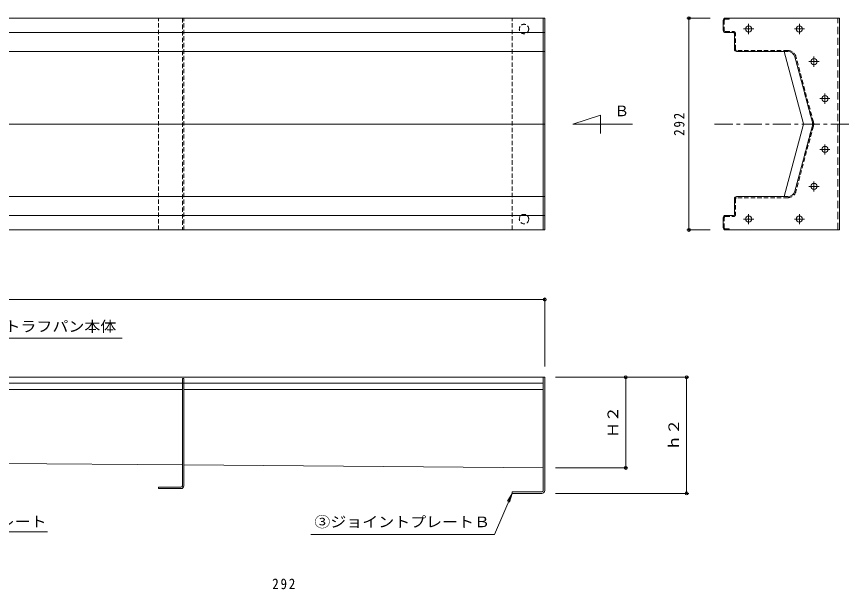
# Model space of a CAD drawing. Units: millimetres at full size; details may follow other scales. Extents: x -1125 to 1313, y -959 to 962.
# Drawn here: x -165 to 985, y 173 to 962 of the extents above; entities that cross this region are included whole.
import ezdxf
from ezdxf.enums import TextEntityAlignment as Align

# ---------------------------------------------------------------- set-up
doc = ezdxf.new("R2010")
doc.units = ezdxf.units.MM
doc.header["$LTSCALE"] = 5
doc.header["$PDMODE"] = 32
doc.header["$PDSIZE"] = 4
for name, pattern in [('CHAIN1', [8, 5, -1, 1, -1]), ('DASHED1', [1.8, 1.2, -0.6]), ('DASHED2', [3, 2, -1])]:
    doc.linetypes.add(name, pattern=pattern)
for name, color, linetype, lineweight in [('0-0_通り芯', 4, 'DASHED1', 9), ('0-1_躯体', 4, 'Continuous', 9), ('0-3_建具', 4, 'Continuous', 9), ('0-F_092', 7, 'Continuous', 9), ('1-F_Hojo', 7, 'Continuous', 9)]:
    doc.layers.add(name, color=color, linetype=linetype, lineweight=lineweight)
doc.styles.add('ＭＳ ゴシック', font='')
doc.styles.get('ＭＳ ゴシック').set_extended_font_data('MS Gothic')

msp = doc.modelspace()

# ---------------------------------------------------------------- linework, layer by layer
at = {"layer": '0-0_通り芯', "linetype": 'Continuous'}
for p, q in [((560.377, 960.07), (-933.623, 960.07)), ((560.377, 668.07), (560.377, 960.07)), ((560.377, 940.07), (-933.623, 940.07)), ((560.377, 914.07), (-933.623, 914.07)), ((918.581, 814.459), (891.89, 914.07)), ((-933.623, 814.071), (560.376, 814.071)), ((918.581, 813.682), (891.89, 714.07)), ((560.377, 714.071), (-933.623, 714.071)), ((560.377, 688.071), (-933.623, 688.071)), ((560.377, 668.071), (-933.623, 668.071)), ((-933.623, 465.052), (560.377, 465.052)), ((560.377, 465.052), (560.377, 340.051)), ((-933.623, 457.052), (560.377, 457.052)), ((-185.623, 448.051), (63.376, 448.051)), ((65.376, 448.051), (560.377, 448.051)), ((-185.623, 346.293), (63.376, 344.21)), ((65.376, 344.193), (560.377, 340.051))]:
    msp.add_line(p, q, dxfattribs=at)
at = {"layer": '0-0_通り芯'}
for p, q in [((808.178, 957.07), (808.178, 943.07)), ((809.678, 957.07), (809.678, 943.07)), ((811.178, 960.07), (816.178, 960.07)), ((811.178, 958.57), (816.178, 958.57)), ((816.178, 958.57), (816.178, 960.07)), ((811.178, 941.57), (822.178, 941.57)), ((822.178, 940.07), (811.178, 940.07)), ((823.678, 938.57), (823.678, 917.07)), ((825.178, 917.07), (825.178, 938.57)), ((897.157, 915.57), (826.678, 915.57)), ((897.157, 914.07), (826.678, 914.07)), ((932.38, 817.046), (908.265, 907.047)), ((930.932, 816.658), (920.214, 856.658)), ((932.38, 811.094), (908.265, 721.093)), ((930.932, 811.482), (920.214, 771.482)), ((897.157, 714.07), (826.678, 714.07)), ((823.678, 711.07), (823.678, 689.57)), ((825.178, 711.07), (825.178, 689.57)), ((897.156, 712.57), (826.678, 712.57)), ((808.178, 685.07), (808.178, 671.07)), ((809.678, 671.07), (809.678, 685.07)), ((822.178, 688.07), (811.178, 688.07)), ((811.178, 686.57), (822.178, 686.57)), ((811.178, 669.57), (816.178, 669.57)), ((811.178, 668.07), (816.178, 668.07)), ((816.178, 669.57), (816.178, 668.07))]:
    msp.add_line(p, q, dxfattribs=at)
for centre, radius, start, end in [((811.178, 957.07), 1.5, 90, 180), ((811.178, 943.07), 1.5, 180, 270), ((822.178, 938.57), 3, 0, 90), ((822.178, 938.57), 1.5, 0, 90), ((826.678, 917.07), 1.5, 180, 270), ((897.157, 904.071), 11.5, 15.00021, 90), ((921.272, 814.07), 10, 344.99962, 15.00038), ((921.272, 814.07), 11.5, 345.00041, 14.99959), ((897.156, 724.069), 11.5, 270, 344.99979), ((826.678, 711.07), 1.5, 90, 180), ((811.178, 685.07), 1.5, 90, 180), ((822.178, 689.57), 3, 270, 0), ((811.178, 671.07), 1.5, 180, 270)]:
    msp.add_arc(centre, radius, start, end, dxfattribs=at)
at = {"layer": '0-0_通り芯', "linetype": 'Continuous'}
msp.add_arc((917.132, 814.071), 1.5, 344.99934, 15.00066, dxfattribs=at)
at = {"layer": '0-1_躯体', "linetype": 'DASHED1'}
for p, q in [((30.376, 960.07), (65.376, 960.07)), ((30.376, 668.07), (30.376, 960.07)), ((63.375, 960.07), (63.375, 668.07)), ((65.376, 668.07), (65.376, 960.07)), ((562.377, 960.07), (517.377, 960.07)), ((30.376, 668.07), (65.376, 668.07))]:
    msp.add_line(p, q, dxfattribs=at)
at = {"layer": '0-1_躯体'}
for p, q in [((560.376, 960.07), (560.376, 668.07)), ((560.376, 960.07), (562.377, 960.07)), ((562.377, 668.07), (562.377, 960.07)), ((808.178, 943.07), (808.178, 957.07)), ((811.178, 960.07), (968.178, 960.07)), ((968.178, 668.07), (968.178, 960.07)), ((562.377, 940.07), (560.376, 940.07)), ((822.178, 940.07), (811.178, 940.07)), ((823.678, 938.599), (823.678, 916.429)), ((562.377, 914.07), (560.376, 914.07)), ((897.157, 914.07), (826.678, 914.07)), ((906.816, 906.658), (930.932, 816.658)), ((562.377, 814.071), (560.376, 814.071)), ((906.816, 721.482), (930.932, 811.481)), ((562.377, 714.071), (560.377, 714.071)), ((897.157, 714.07), (826.678, 714.07)), ((823.678, 689.57), (823.678, 711.107)), ((562.377, 688.071), (560.376, 688.071)), ((808.178, 685.07), (808.178, 671.07)), ((822.178, 688.07), (811.178, 688.07)), ((560.376, 668.07), (562.377, 668.07)), ((811.142, 668.07), (968.178, 668.07)), ((560.377, 465.052), (560.377, 309.052)), ((562.378, 465.052), (560.377, 465.052)), ((562.378, 465.052), (562.378, 309.052)), ((63.376, 457.052), (63.376, 315.494)), ((65.376, 457.052), (65.376, 315.494)), ((30.376, 313.493), (30.376, 311.494)), ((61.375, 313.493), (30.376, 313.493)), ((61.375, 311.494), (30.376, 311.494)), ((558.377, 307.052), (517.377, 307.052)), ((517.377, 307.052), (517.377, 305.052)), ((558.377, 305.052), (517.377, 305.052))]:
    msp.add_line(p, q, dxfattribs=at)
at = {"layer": '0-1_躯体', "linetype": 'DASHED2'}
for p, q in [((966.178, 668.07), (966.178, 960.07)), ((63.376, 463.551), (65.376, 463.551)), ((63.376, 457.052), (63.376, 463.551)), ((65.376, 457.052), (65.376, 463.551))]:
    msp.add_line(p, q, dxfattribs=at)
at = {"layer": '0-1_躯体', "linetype": 'CHAIN1'}
for p, q in [((850.218, 945.12), (836.144, 945.12)), ((843.181, 938.083), (843.181, 952.157)), ((920.214, 945.12), (906.141, 945.12)), ((913.177, 938.083), (913.177, 952.157)), ((940.215, 900.071), (926.142, 900.071)), ((933.178, 893.034), (933.178, 907.107)), ((948.178, 842.034), (948.178, 856.107)), ((955.214, 849.07), (941.141, 849.07)), ((796.367, 814.071), (984.58, 814.071)), ((948.178, 786.107), (948.178, 772.034)), ((955.214, 779.071), (941.141, 779.071)), ((940.215, 728.07), (926.142, 728.07)), ((933.178, 735.107), (933.178, 721.034)), ((843.181, 690.058), (843.181, 675.985)), ((913.177, 690.058), (913.177, 675.985)), ((850.218, 683.021), (836.144, 683.021)), ((920.214, 683.021), (906.141, 683.021))]:
    msp.add_line(p, q, dxfattribs=at)
at = {"layer": '0-1_躯体', "linetype": 'DASHED1'}
msp.add_lwpolyline([(560.376, 668.07), (517.377, 668.07), (517.377, 960.07)], dxfattribs=at)
for centre in [(533.877, 945.071), (533.877, 683.071)]:
    msp.add_circle(centre, 6.5, dxfattribs=at)
at = {"layer": '0-1_躯体'}
for centre, radius, start, end in [((811.178, 957.07), 3, 90, 180), ((811.178, 943.07), 3, 180, 270), ((826.678, 917.07), 3, 180, 270), ((897.157, 904.07), 10, 15.00038, 90), ((921.272, 814.07), 10, 344.99962, 15.00038), ((826.678, 711.07), 3, 90, 180), ((897.157, 724.07), 10, 269.99899, 344.99962), ((811.178, 685.07), 3, 90, 180), ((822.178, 689.57), 1.5, 270, 0), ((811.178, 671.07), 3, 180, 270), ((61.375, 315.494), 2, 270, 0), ((61.375, 315.494), 4, 270, 0), ((558.377, 309.052), 2, 270, 0), ((558.377, 309.052), 4, 270, 0)]:
    msp.add_arc(centre, radius, start, end, dxfattribs=at)
at = {"layer": '0-3_建具'}
for centre in [(843.181, 945.12), (913.177, 945.12), (933.178, 900.071), (948.178, 849.07), (948.178, 779.071), (933.178, 728.07), (843.181, 683.021), (913.177, 683.021)]:
    msp.add_circle(centre, 4.25, dxfattribs=at)
at = {"layer": '0-F_092'}
for p, q in [((790.178, 960.07), (757.985, 960.07)), ((760.985, 960.07), (760.985, 668.07)), ((601.22, 814.071), (683.088, 814.071)), ((790.178, 668.07), (757.985, 668.07)), ((562.376, 480.052), (562.376, 575.086)), ((-935.624, 572.086), (562.376, 572.086)), ((-19.57, 519.059), (-218.708, 519.059)), ((577.378, 465.052), (676.933, 465.052)), ((673.933, 465.052), (673.933, 340.052)), ((673.933, 465.052), (760.8, 465.052)), ((757.8, 465.052), (757.8, 305.052)), ((577.378, 340.052), (676.933, 340.052)), ((517.377, 305.052), (511.028, 294.285)), ((577.378, 305.052), (760.8, 305.052))]:
    msp.add_line(p, q, dxfattribs=at)
for points in [[(601.22, 814.071), (639.353, 826.207), (639.353, 801.067)], [(-451.982, 315.674), (-339.977, 251.961), (-122.443, 251.961)], [(240.327, 248.342), (493.276, 248.342), (517.377, 305.052), (514.031, 293.008)]]:
    msp.add_lwpolyline(points, dxfattribs=at)
for p in [(760.985, 960.07), (760.985, 668.07), (562.376, 572.086), (673.933, 465.052), (757.8, 465.052), (673.933, 340.052), (757.8, 305.052)]:
    msp.add_point(p, dxfattribs=at)

# ---------------------------------------------------------------- texts
at = {"layer": '0-F_092', "color": 2, "style": 'ＭＳ ゴシック'}
msp.add_text('Ｂ', height=14.66, dxfattribs=at).set_placement((658.514, 820.444), align=Align.BOTTOM_LEFT)
at = {"layer": '0-F_092', "color": 2, "style": 'ＭＳ ゴシック', "width": 1.1}
for s, p in [('①トラフパン本体', (-203.625, 523.426)), ('④中間補強プレート', (-321.617, 254.283)), ('③ジョイントプレートＢ', (245.063, 253.977))]:
    msp.add_text(s, height=14.66, dxfattribs=at).set_placement(p, align=Align.BOTTOM_LEFT)
for s, p in [('Ｈ２', (667.933, 381.302)), ('ｈ２', (751.8, 363.802))]:
    msp.add_text(s, height=14.66, rotation=90, dxfattribs=at).set_placement(p, align=Align.BOTTOM_LEFT)
at = {"layer": '0-F_092', "color": 2, "insert": (754.985, 797.82), "char_height": 14.66, "attachment_point": 7, "rotation": 90, "style": 'ＭＳ ゴシック'}
msp.add_mtext('\\T1.27;\\W0.9;292', dxfattribs=at)
at = {"layer": '1-F_Hojo', "color": 2, "insert": (187.103, 172.742), "char_height": 14.66, "attachment_point": 7, "style": 'ＭＳ ゴシック'}
msp.add_mtext('\\T1.27;\\W0.9;292', dxfattribs=at)

doc.saveas('drawing.dxf')
